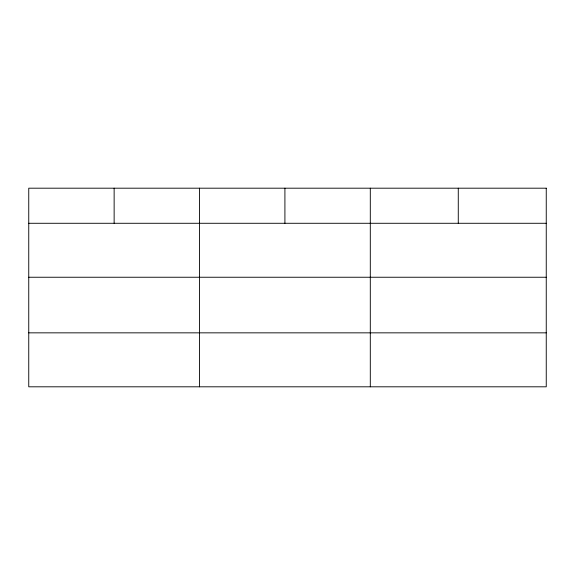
<?xml version="1.0" encoding="UTF-8"?>
<svg xmlns="http://www.w3.org/2000/svg" width="575" height="575" viewBox="0 0 575 575"><rect width="100%" height="100%" fill="white"/><g stroke="black" fill="none" stroke-linecap="round" stroke-linejoin="round"><path stroke-width="0.86" d="M28.75 223.28L546.25 223.28M28.75 277.243L546.25 277.243M28.75 332.846L546.25 332.846M458.275 188.19L458.275 223.28M370.3 188.19L370.3 386.81M284.912 188.19L284.912 223.28M199.525 188.19L199.525 386.81M114.138 188.19L114.138 223.28M546.25 188.19L28.75 188.19L28.75 386.81L546.25 386.81L546.25 188.19"/></g></svg>
